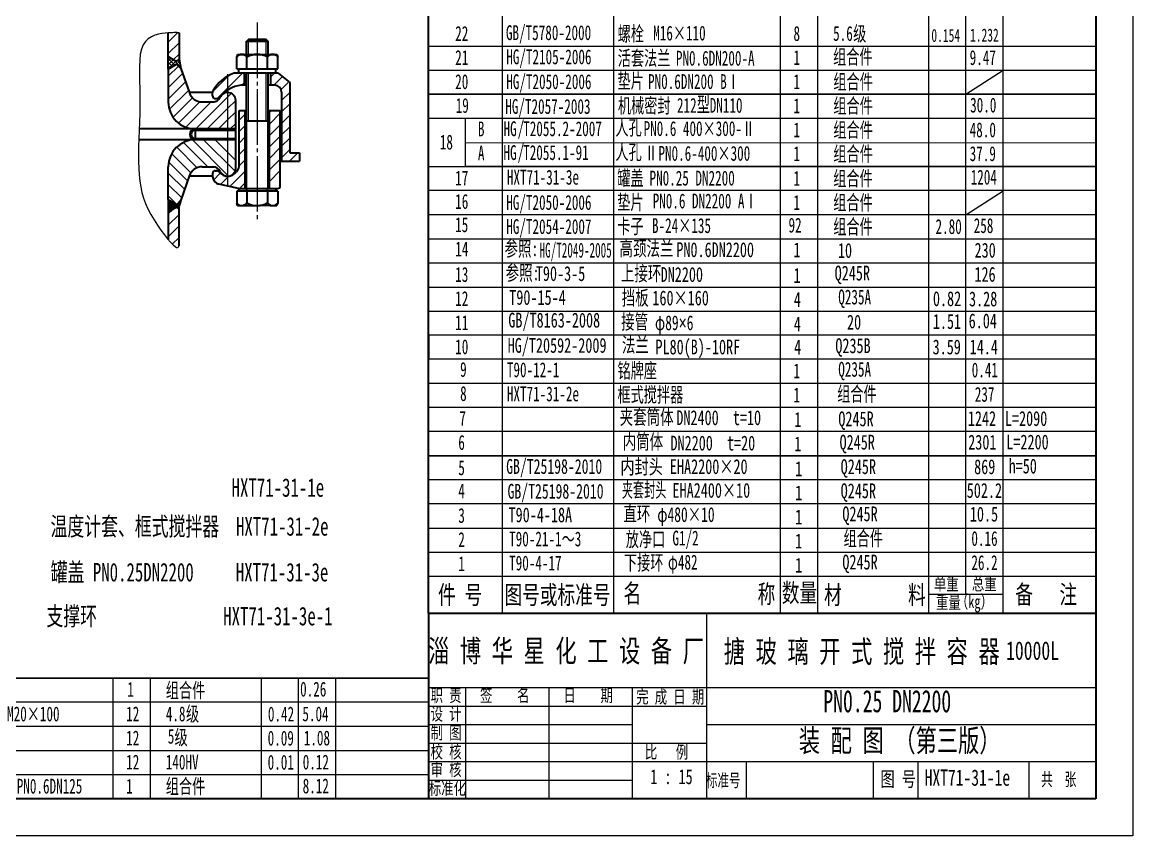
# Model space of a CAD drawing. Header units: inches. Extents: x 1789 to 2383, y -11 to 830.
# Drawn here: x 2083.7 to 2383.2, y -11.1 to 208.3 of the extents above; entities that cross this region are included whole.
import ezdxf
from ezdxf.enums import TextEntityAlignment as Align

# ---------------------------------------------------------------- set-up
doc = ezdxf.new("R2010")
doc.units = ezdxf.units.IN
doc.header["$MEASUREMENT"] = 0
for name, pattern in [('BORDER', [17, 12, -1, 1, -1, 1, -1]), ('DASHDOT', [18, 15, -1, 1, -1]), ('EB_DASHDOT', [39, 30, -3, 3, -3]), ('EB_DASHDOTDOT', [45, 30, -3, 3, -3, 3, -3])]:
    doc.linetypes.add(name, pattern=pattern)
doc.layers.get('0').update_dxf_attribs({"lineweight": 13})
for name, color, linetype, lineweight in [('1', 7, 'Continuous', 35), ('2', 7, 'DASHDOT', 13), ('5', 7, 'Continuous', 15), ('6', 8, 'BORDER', 13), ('CAXA0', 7, 'Continuous', 35), ('CAXA1', 7, 'EB_DASHDOT', 13), ('CAXA3', 7, 'Continuous', 13), ('CAXA5', 7, 'EB_DASHDOTDOT', 13)]:
    doc.layers.add(name, color=color, linetype=linetype, lineweight=lineweight)
doc.styles.get("Standard").update_dxf_attribs({"font": 'SIMFANG.TTF', "width": 0.667})
doc.styles.add('style1', font='SIMFANG.TTF', dxfattribs={"width": 0.667})
doc.styles.add('style10', font='SIMFANG.TTF', dxfattribs={"width": 0.55})

# ---------------------------------------------------------------- blocks, each defined once
blk = doc.blocks.new('CAXBLOCK0', base_point=(3454.1, -1750.7))
at = {"layer": '5', "linetype": 'Continuous', "lineweight": 0}
for p, q in [((1523.2, -301.6), (1558, -266.8)), ((1523.2, -344), (1563.2, -304)), ((1542.9, -366.7), (1563.2, -346.5))]:
    blk.add_line(p, q, dxfattribs=at)
blk = doc.blocks.new('CAXBLOCK1', base_point=(3454.1, -1750.7))
at = {"linetype": 'Continuous', "lineweight": 0}
for p, q in [((1461.1, -281.7), (1449.1, -289.2)), ((1473.9, -276.2), (1461.1, -281.7)), ((1487.2, -272.4), (1473.9, -276.2)), ((1500.1, -270), (1487.2, -272.4)), ((1512.3, -268.6), (1500.1, -270)), ((1523.2, -267.8), (1512.3, -268.6)), ((1532.3, -267.2), (1523.2, -267.8)), ((1539.8, -266.9), (1532.3, -267.2)), ((1545.7, -266.7), (1539.8, -266.9)), ((1550.3, -266.6), (1545.7, -266.7)), ((1553.9, -266.6), (1550.3, -266.6)), ((1556.5, -266.7), (1553.9, -266.6)), ((1558.5, -266.9), (1556.5, -266.7)), ((1559.9, -267), (1558.5, -266.9)), ((1561, -267.1), (1559.9, -267)), ((1561.8, -267.2), (1561, -267.1)), ((1562.4, -267.3), (1561.8, -267.2)), ((1562.8, -267.3), (1562.4, -267.3)), ((1563, -267.3), (1562.8, -267.3)), ((1563.2, -267.3), (1563, -267.3)), ((1563.2, -267.3), (1563.2, -267.3)), ((1563.2, -267.3), (1563.2, -267.3)), ((1423.7, -328.1), (1419.7, -347)), ((1429.9, -312.1), (1423.7, -328.1)), ((1438.5, -299.3), (1429.9, -312.1)), ((1449.1, -289.2), (1438.5, -299.3)), ((1417.4, -368.5), (1416.4, -392.4)), ((1419.7, -347), (1417.4, -368.5)), ((1416.4, -392.4), (1416.4, -418.2)), ((1416.4, -418.2), (1416.9, -445.6)), ((1416.9, -445.6), (1417.6, -474.5)), ((1417.6, -474.5), (1418, -504.4)), ((1418, -504.4), (1417.9, -535.1)), ((1417.4, -566.3), (1416.5, -597.5)), ((1417.9, -535.1), (1417.4, -566.3)), ((1416.5, -597.5), (1415.4, -628.6)), ((1415.4, -628.6), (1414.4, -659.2)), ((1413.6, -688.9), (1413.1, -717.5)), ((1414.4, -659.2), (1413.6, -688.9)), ((1413.1, -717.5), (1413.1, -744.6)), ((1413.1, -744.6), (1413.8, -770)), ((1413.8, -770), (1415.2, -793.8)), ((1415.2, -793.8), (1417.6, -816.4)), ((1417.6, -816.4), (1421.1, -838)), ((1421.1, -838), (1425.7, -858.9)), ((1425.7, -858.9), (1431.7, -879.3)), ((1431.7, -879.3), (1439.1, -899.5)), ((1439.1, -899.5), (1448.1, -919.8)), ((1448.1, -919.8), (1458.8, -940.3)), ((1458.8, -940.3), (1470.6, -960.6)), ((1470.6, -960.6), (1483.2, -980.3)), ((1483.2, -980.3), (1496.1, -998.9)), ((1496.1, -998.9), (1508.8, -1015.9)), ((1508.8, -1015.9), (1520.9, -1030.9)), ((1520.9, -1030.9), (1531.8, -1043.4)), ((1531.8, -1043.4), (1541.1, -1052.9)), ((1541.1, -1052.9), (1548.4, -1059)), ((1548.4, -1059), (1553.9, -1062.3)), ((1553.9, -1062.3), (1557.8, -1063.1)), ((1557.8, -1063.1), (1560.5, -1062)), ((1560.5, -1062), (1562.1, -1059.5)), ((1562.1, -1059.5), (1562.9, -1056.3)), ((1562.9, -1056.3), (1563.2, -1052.7)), ((1563.2, -1042.3), (1563.2, -1041.7)), ((1563.2, -1043.2), (1563.2, -1042.3)), ((1563.2, -1044.7), (1563.2, -1043.2)), ((1563.2, -1046.7), (1563.2, -1044.7)), ((1563.2, -1049.4), (1563.2, -1046.7)), ((1563.2, -1052.7), (1563.2, -1049.4))]:
    blk.add_line(p, q, dxfattribs=at)
blk = doc.blocks.new('CAXBLOCK2', base_point=(3454.1, -1750.7))
at = {"layer": '5', "linetype": 'Continuous', "lineweight": 0}
for p, q in [((1523.2, -358.2), (1525, -356.4)), ((1523.2, -372.3), (1534, -361.6)), ((1548, -387.2), (1523.2, -362.4)), ((1523.2, -386.5), (1542.9, -366.7)), ((1569.5, -394.5), (1539.9, -365)), ((1565.7, -376.7), (1558.4, -369.4)), ((1523.2, -400.6), (1551.9, -371.9)), ((1539, -392.4), (1523.2, -376.6)), ((1530.1, -397.6), (1523.2, -390.7)), ((1554.4, -383.5), (1565, -373)), ((1561.5, -390.6), (1567.4, -384.7)), ((1568.6, -397.7), (1569.8, -396.4))]:
    blk.add_line(p, q, dxfattribs=at)
blk = doc.blocks.new('CAXBLOCK29')
at = {"layer": 'CAXA3', "color": 0, "linetype": 'Continuous', "lineweight": 25}
for p, q in [((1523.2, -428.4), (1561.2, -390.4)), ((1523.2, -470.8), (1576.6, -417.4)), ((1523.2, -513.3), (1587.5, -448.9)), ((1527.3, -551.6), (1598.4, -480.5)), ((1541, -580.3), (1613, -508.3)), ((1561.6, -602.2), (1640.9, -522.8)), ((1588.8, -617.4), (1682.7, -523.5)), ((1625.1, -623.5), (1743.2, -505.4)), ((1667.6, -623.5), (1743.2, -547.8)), ((1710, -623.5), (1743.2, -590.2))]:
    blk.add_line(p, q, dxfattribs=at)
blk = doc.blocks.new('CAXBLOCK30')
at = {"layer": 'CAXA3', "color": 0, "linetype": 'Continuous', "lineweight": 25}
for p, q in [((1743.2, -505.4), (1756.9, -491.7)), ((1743.2, -547.8), (1773.2, -517.8)), ((1743.2, -590.2), (1773.2, -560.2)), ((1752.4, -623.5), (1773.2, -602.7))]:
    blk.add_line(p, q, dxfattribs=at)
blk = doc.blocks.new('CAXBLOCK40', base_point=(3454.1, -1750.7))
at = {"layer": '5', "linetype": 'Continuous', "lineweight": 0}
for p, q in [((1687.2, -485.8), (1747.6, -425.4)), ((1798.6, -416.8), (1704.6, -510.8)), ((1804.5, -453.3), (1796.4, -461.4))]:
    blk.add_line(p, q, dxfattribs=at)

msp = doc.modelspace()

# ---------------------------------------------------------------- hatches: boundary and pattern name
at = {"layer": 'CAXA0', "linetype": 'Continuous', "lineweight": 25}
msp.add_hatch(color=256, dxfattribs=at).paths.add_polyline_path([(2123.04, 157.094), (2124.152, 157.737), (2125.326, 158.414), (2125.952, 157.788), (2125.952, 158.776), (2126.454, 160.265), (2125.345, 159.156), (2125.326, 159.137), (2123.04, 160.457)], flags=0)

# ---------------------------------------------------------------- linework, layer by layer
for p, q in [((2383.226, 829.894), (2383.226, -11.106)), ((2213.226, 48.894), (2213.226, 260.394)), ((2243.226, 48.894), (2243.226, 260.394)), ((2288.226, 48.894), (2288.226, 260.394)), ((2298.226, 91.394), (2298.226, 260.394)), ((2328.226, 48.894), (2328.226, 260.394)), ((2338.226, 54.093), (2338.226, 260.394)), ((2348.226, 48.894), (2348.226, 260.394)), ((2193.226, 201.894), (2373.226, 201.894)), ((2373.226, 201.894), (2373.226, 130.394)), ((2193.226, 195.394), (2373.226, 195.394)), ((2338.226, 188.894), (2348.226, 195.394, 1)), ((2193.226, 188.894), (2373.226, 188.894)), ((2373.226, 188.894), (2193.226, 188.894)), ((2193.226, 182.394), (2373.226, 182.394)), ((2203.226, 169.394, 1.659), (2203.226, 182.319, 2.322)), ((2203.226, 169.394, 0.659), (2203.226, 182.319, 1.322)), ((2373.226, 182.394), (2373.226, 117.394)), ((2373.226, 175.894), (2373.226, 182.394)), ((2203.226, 175.792, 1.987), (2373.226, 175.894)), ((2193.226, 169.394), (2373.226, 169.394)), ((2193.226, 169.394), (2373.226, 169.394)), ((2373.226, 169.394), (2203.226, 169.394, 1)), ((2373.226, 169.394), (2373.226, 162.894)), ((2373.226, 162.894), (2193.226, 162.894)), ((2373.226, 162.894), (2193.226, 162.894)), ((2373.226, 162.894), (2203.226, 162.894)), ((2338.226, 156.319, 1.988), (2348.226, 162.819, 2.988)), ((2373.226, 156.394), (2193.226, 156.394)), ((2373.226, 149.894), (2373.226, 156.394)), ((2193.226, 143.394), (2193.226, 149.894)), ((2193.226, 149.894), (2203.207, 149.894)), ((2203.226, 149.894), (2373.226, 149.894)), ((2193.226, 143.394), (2373.226, 143.394)), ((2193.226, 136.894), (2373.226, 136.894)), ((2193.226, 130.394), (2373.226, 130.394)), ((2373.226, 123.894), (2193.226, 123.894, 1)), ((2298.226, 48.894), (2298.226, 123.894)), ((2373.226, 117.394), (2193.226, 117.394)), ((2373.226, 117.394), (2193.226, 117.394)), ((2373.226, 110.894), (2193.226, 110.894, 1)), ((2373.226, 110.894, -1), (2193.226, 110.894)), ((2373.226, 104.394), (2193.226, 104.394)), ((2373.22, 97.97, -1.988), (2193.22, 97.97, -1.988)), ((2193.226, 91.394), (2373.226, 91.394)), ((2373.226, 91.394), (2193.226, 91.394)), ((2373.226, 84.894), (2193.226, 84.894)), ((2373.226, 84.894), (2193.226, 84.894)), ((2373.226, 78.394), (2193.226, 78.394)), ((2373.226, 78.394), (2193.226, 78.394)), ((2193.226, 71.894), (2373.226, 71.894)), ((2193.226, 65.394), (2373.226, 65.394, 1)), ((2193.226, 58.894), (2373.226, 58.894)), ((2328.226, 54.093), (2348.226, 54.093)), ((2268.226, 48.894), (2268.226, -1.106)), ((2013.226, 31.394), (2193.226, 31.394)), ((2193.226, 31.394), (2013.226, 31.394)), ((2108.226, -1.106), (2108.226, 31.394)), ((2118.226, -1.106), (2118.226, 31.394)), ((2148.226, -1.106), (2148.226, 31.394)), ((2158.226, -1.106), (2158.226, 31.394)), ((2168.226, -1.106), (2168.226, 31.394)), ((2193.226, 28.894), (2268.226, 28.894)), ((2203.226, 28.894), (2203.226, -1.106)), ((2225.726, 28.894), (2225.726, -1.106)), ((2248.226, 28.894), (2248.226, -1.106)), ((2268.226, 28.894), (2373.226, 28.894)), ((2193.226, 24.894), (2013.226, 24.894)), ((2193.226, 24.894), (2013.226, 24.894)), ((2193.226, 23.894), (2268.226, 23.894)), ((2193.226, 18.394), (2013.226, 18.394)), ((2193.226, 18.394), (2013.226, 18.394)), ((2193.226, 18.894), (2248.226, 18.894)), ((2268.226, 18.894), (2373.226, 18.894)), ((2193.226, 13.894), (2268.226, 13.894)), ((2013.226, 11.894), (2193.226, 11.894)), ((2193.226, 8.894), (2268.226, 8.894)), ((2268.226, 8.894), (2373.226, 8.894)), ((2278.971, 8.894), (2278.971, -1.106)), ((2313.226, 8.894), (2313.226, -1.106)), ((2325.226, 8.894), (2325.226, -1.106)), ((2355.226, 8.894), (2355.226, -1.106)), ((2013.226, 5.394), (2193.226, 5.394, 1)), ((2193.226, 3.894), (2248.226, 3.894)), ((2013.226, -1.106), (2193.226, -1.106)), ((2193.226, -1.106), (2373.226, -1.106, 1)), ((2383.226, -11.106), (1789.226, -11.106))]:
    msp.add_line(p, q)
at = {"layer": '1'}
for p, q in [((2373.226, 804.894), (2373.226, -1.106)), ((2193.226, 188.894), (2193.226, 260.394)), ((2193.226, 117.394), (2193.226, 201.894)), ((2193.226, 48.894), (2193.226, 143.394)), ((2373.226, 136.894), (2373.226, -1.106)), ((2193.226, 123.894), (2193.226, 117.394)), ((2373.226, 123.894), (2373.226, -1.106)), ((2193.226, 48.894), (2373.226, 48.894)), ((2193.226, 48.894), (2193.226, -1.106)), ((2373.226, -1.106), (1799.226, -1.106))]:
    msp.add_line(p, q, dxfattribs=at)
at = {"layer": '1', "linetype": 'Continuous', "lineweight": 0}
for p, q in [((2144.698, 203.74), (2144.152, 203.194)), ((2149.43, 203.74), (2149.976, 203.194))]:
    msp.add_line(p, q, dxfattribs=at)
msp.add_arc((2144.111, 184.784), 10.309, 153.64999, 153.70219, dxfattribs=at)
at = {"layer": '2'}
msp.add_line((2147.064, 208.228), (2147.064, 154.365), dxfattribs=at)
at = {"layer": '5'}
msp.add_line((2373.226, -1.106), (2193.226, -1.106), dxfattribs=at)
at = {"layer": '6', "linetype": 'EB_DASHDOTDOT', "lineweight": 0}
for p, q in [((2124.676, 173.931), (2125.721, 174.975)), ((2149.976, 163.464), (2144.152, 163.464))]:
    msp.add_line(p, q, dxfattribs=at)
at = {"layer": 'CAXA0'}
for p, q in [((2123.04, 195.678), (2123.04, 205.417)), ((2125.952, 205.449), (2125.952, 198.371)), ((2144.698, 203.74), (2149.43, 203.74)), ((2144.152, 199.634), (2144.152, 203.194)), ((2144.152, 203.194), (2149.976, 203.194)), ((2149.976, 199.634), (2149.976, 203.194)), ((2123.04, 199.041), (2125.311, 197.73)), ((2125.311, 197.73), (2125.952, 198.371)), ((2125.952, 198.371), (2126.484, 195.816)), ((2141.77, 199.634), (2141.515, 199.088)), ((2141.515, 195.751), (2141.515, 199.088)), ((2141.77, 199.634), (2152.357, 199.634)), ((2144.29, 195.751), (2144.29, 198.906)), ((2149.838, 195.751), (2149.838, 198.906)), ((2152.357, 199.634), (2152.612, 199.088)), ((2152.612, 195.751), (2152.612, 199.088)), ((2123.04, 195.678), (2125.311, 196.989)), ((2123.04, 195.678), (2123.04, 186.804)), ((2125.311, 196.989), (2126.484, 195.816)), ((2126.484, 195.816), (2128.746, 189.257)), ((2141.515, 195.751), (2152.612, 195.751)), ((2142.031, 195.751), (2142.031, 194.567)), ((2152.073, 194.567), (2152.073, 195.751)), ((2152.725, 194.567), (2140.857, 194.567)), ((2143.52, 194.567), (2143.52, 191.291)), ((2144.152, 163.464), (2144.152, 194.567)), ((2149.976, 163.464), (2149.976, 194.567)), ((2150.608, 194.567), (2150.608, 191.291)), ((2152.725, 194.567), (2155.8, 192.089)), ((2155.8, 192.089), (2155.8, 173.048)), ((2134.977, 189.352), (2128.713, 189.352)), ((2134.977, 188.451), (2134.977, 189.353)), ((2139.056, 189.352), (2138.17, 189.352)), ((2144.152, 191.291), (2142.62, 191.291)), ((2151.796, 191.291), (2149.976, 191.291)), ((2153.616, 189.471), (2153.616, 170.831)), ((2132.187, 186.804), (2135.451, 186.804)), ((2135.705, 187.723), (2136.354, 187.723)), ((2141.24, 179.524), (2141.24, 187.168)), ((2141.24, 168.968), (2141.24, 183.357)), ((2142.15, 184.524), (2144.152, 184.524)), ((2142.15, 169.365), (2142.15, 184.524)), ((2143.788, 163.464), (2143.788, 184.524)), ((2149.976, 184.524), (2153.252, 184.524)), ((2150.34, 163.464), (2150.34, 184.524)), ((2153.252, 164.192), (2153.252, 184.524)), ((2149.976, 181.664), (2144.152, 181.664)), ((2141.24, 179.524), (2115.207, 179.524)), ((2130.32, 179.16), (2141.24, 179.16)), ((2130.32, 179.16), (2130.32, 176.976)), ((2130.32, 176.976), (2141.24, 176.976)), ((2141.24, 176.612), (2115.111, 176.612)), ((2153.252, 170.831), (2158.463, 170.831)), ((2155.8, 173.048), (2158.463, 173.048)), ((2158.463, 173.048), (2158.463, 170.831)), ((2123.04, 160.457), (2123.04, 169.332)), ((2132.187, 169.332), (2135.451, 169.332)), ((2135.739, 168.255), (2136.103, 168.255)), ((2141.945, 168.729), (2141.423, 167.999)), ((2128.816, 167.081), (2126.471, 160.282)), ((2135.011, 166.784), (2128.746, 166.784)), ((2135.011, 167.527), (2135.011, 166.757)), ((2141.968, 163.464), (2136.723, 164.624)), ((2152.612, 162.736), (2141.515, 162.736)), ((2141.515, 162.736), (2141.515, 159.892)), ((2141.968, 163.464), (2141.968, 162.736)), ((2141.968, 163.464), (2152.149, 163.464)), ((2144.29, 162.736), (2144.29, 163.464)), ((2144.29, 162.736), (2144.29, 159.582)), ((2149.838, 162.736), (2149.838, 163.464)), ((2149.838, 162.736), (2149.838, 159.582)), ((2152.119, 163.469), (2152.524, 163.469)), ((2152.16, 162.736), (2152.16, 163.464)), ((2152.612, 162.736), (2152.612, 159.4)), ((2123.04, 160.457), (2125.326, 159.137)), ((2123.04, 160.457), (2123.04, 149.663)), ((2126.464, 160.275), (2125.326, 159.137)), ((2126.461, 160.285), (2125.952, 158.776)), ((2125.952, 147.975), (2125.952, 158.776)), ((2141.515, 159.892), (2141.515, 159.4)), ((2141.77, 158.854), (2141.515, 159.4)), ((2141.77, 158.854), (2146.259, 158.854)), ((2146.259, 158.854), (2147.869, 158.854)), ((2150.483, 158.854), (2147.869, 158.854)), ((2150.483, 158.854), (2152.357, 158.854)), ((2152.357, 158.854), (2152.612, 159.4)), ((2125.326, 158.414), (2123.04, 157.094)), ((2125.326, 158.414), (2125.952, 157.788))]:
    msp.add_line(p, q, dxfattribs=at)
for centre, radius, start, end in [((2142.903, 197.949), 1.685, 34.61467, 145.38533), ((2147.064, 193.984), 5.65, 60.59151, 119.40849), ((2151.225, 197.949), 1.685, 34.61467, 145.38533), ((2144.111, 184.784), 10.309, 108.39987, 151.2285), ((2132.187, 190.444), 3.64, 199.02561, 270), ((2135.705, 189.382), 0.728, 149.08344, 182.40908), ((2143.497, 183.201), 8.137, 96.19068, 143.62923), ((2139.056, 187.168), 2.184, 83.30636, 135.2902), ((2139.056, 187.168), 2.184, 0, 90), ((2151.796, 189.471), 1.82, 0, 90), ((2130.32, 186.804), 7.28, 180, 270), ((2135.705, 188.451), 0.728, 180, 270), ((2135.085, 188.988), 2.184, 270, 335.37568), ((2136.354, 188.451), 0.728, 270, 323.68884), ((2139.056, 187.168), 2.184, 141.18188, 155.37568), ((2130.32, 178.068), 1.456, 90, 270), ((2130.32, 178.068), 1.092, 90, 270), ((2130.32, 169.332), 7.28, 90, 180), ((2132.187, 165.692), 3.64, 90, 160.97439), ((2135.739, 167.527), 0.728, 90, 180), ((2135.085, 167.148), 2.184, 24.62432, 90), ((2135.954, 167.163), 1.092, 39.23748, 90), ((2139.056, 169.696), 2.912, 219.33963, 324.37149), ((2139.056, 168.968), 2.184, 204.62432, 276.69364), ((2139.056, 168.968), 2.184, 270, 0), ((2141.058, 169.365), 1.092, 324.37149, 0), ((2137.195, 166.757), 2.184, 180, 257.53228), ((2152.524, 164.192), 0.728, 270, 0), ((2142.903, 160.539), 1.685, 214.61467, 295.6045), ((2142.903, 160.539), 1.685, 295.6045, 308.12001), ((2142.903, 160.539), 1.685, 308.12001, 325.38533), ((2147.064, 164.503), 5.65, 240.59151, 262.58914), ((2147.064, 164.503), 5.65, 262.58914, 277.41086), ((2147.064, 164.503), 5.65, 277.41086, 299.40849), ((2151.225, 160.539), 1.685, 214.61467, 231.87999), ((2151.225, 160.539), 1.685, 231.87999, 325.38533)]:
    msp.add_arc(centre, radius, start, end, dxfattribs=at)
at = {"layer": 'CAXA1'}
msp.add_line((2139.056, 194.262), (2139.056, 163.106), dxfattribs=at)
at = {"layer": 'CAXA3'}
for p, q in [((2144.698, 199.634), (2144.698, 203.74)), ((2149.43, 199.634), (2149.43, 203.74)), ((2144.698, 181.664), (2144.698, 194.567)), ((2149.43, 181.664), (2149.43, 194.567)), ((2150.608, 193.458), (2151.716, 194.567)), ((2151.529, 191.291), (2153.877, 193.638)), ((2153.482, 190.155), (2155.587, 192.26)), ((2155.8, 189.384), (2153.616, 187.2)), ((2155.8, 186.295), (2153.616, 184.111)), ((2142.15, 181.911), (2143.788, 183.549)), ((2150.94, 184.524), (2150.34, 183.924)), ((2153.252, 183.747), (2150.34, 180.835)), ((2155.8, 183.207), (2153.616, 181.023)), ((2142.15, 178.823), (2143.788, 180.461)), ((2153.252, 180.659), (2150.34, 177.747)), ((2155.8, 180.118), (2153.616, 177.934)), ((2142.15, 175.734), (2143.788, 177.372)), ((2153.252, 177.57), (2150.34, 174.658)), ((2155.8, 177.03), (2153.616, 174.846)), ((2130.862, 169.082), (2125.345, 174.599)), ((2133.702, 169.332), (2127.149, 175.885)), ((2129.551, 176.571), (2139.322, 166.8)), ((2132.599, 176.612), (2141.075, 168.136)), ((2135.688, 176.612), (2141.24, 171.059)), ((2139.056, 176.332), (2138.776, 176.612)), ((2143.788, 174.283), (2142.15, 172.645)), ((2153.252, 174.482), (2150.34, 171.57)), ((2155.8, 173.941), (2153.616, 171.757)), ((2129.153, 167.703), (2123.968, 172.888)), ((2143.788, 171.195), (2142.15, 169.557)), ((2153.252, 171.393), (2150.34, 168.481)), ((2157.995, 173.048), (2155.778, 170.831)), ((2128.27, 165.498), (2123.154, 170.614)), ((2139.657, 163.975), (2143.788, 168.106)), ((2153.252, 168.304), (2150.34, 165.392)), ((2127.478, 163.201), (2123.04, 167.639)), ((2137.07, 167.566), (2135.256, 165.751)), ((2137.166, 164.573), (2139.425, 166.807)), ((2142.235, 163.464), (2143.788, 165.018)), ((2126.686, 160.904), (2123.04, 164.55)), ((2123.04, 161.462), (2125.345, 159.156)), ((2123.04, 156.624), (2124.152, 157.737)), ((2123.04, 153.535), (2125.952, 156.447)), ((2123.04, 150.447), (2125.952, 153.359)), ((2124.143, 148.461), (2125.952, 150.27))]:
    msp.add_line(p, q, dxfattribs=at)

# ---------------------------------------------------------------- block references
at = {"linetype": 'Continuous', "lineweight": 0, "xscale": 0.07280000000005203, "yscale": 0.07280000000001507, "zscale": 0.07280000000000002}
msp.add_blockref('CAXBLOCK0', (2263.611, 97.461), dxfattribs=at)
at = {"layer": 'CAXA3', "xscale": 0.07280000000005203, "yscale": 0.07280000000001507, "zscale": 0.07280000000000002}
for name in ['CAXBLOCK1', 'CAXBLOCK2']:
    msp.add_blockref(name, (2263.611, 97.461), dxfattribs=at)
at = {"layer": 'CAXA5', "xscale": 0.07280000000005203, "yscale": 0.07280000000001507, "zscale": 0.07280000000000002}
for name, p in [('CAXBLOCK29', (2012.15, 224.911)), ('CAXBLOCK40', (2263.611, 97.461)), ('CAXBLOCK30', (2012.15, 224.911))]:
    msp.add_blockref(name, p, dxfattribs=at)

# ---------------------------------------------------------------- texts
for s, height, style, width, p in [('22', 4, 'style1', 0.65, (2200.454, 202.076)), ('GB/T5780-2000', 4, 'style1', 0.65, (2214.135, 202.29)), ('螺栓', 4, 'style1', 0.65, (2244.284, 202.018)), ('M16×110', 4, 'style1', 0.65, (2253.865, 202.188)), ('8', 4, 'style1', 0.65, (2291.699, 202.076)), ('5.6', 4, 'style1', 0.65, (2302.393, 202.076)), (' 级', 4, 'style1', 0.65, (2306.037, 202.048)), ('21', 4, 'style1', 0.65, (2200.454, 195.576)), ('HG/T2105-2006', 4, 'style1', 0.65, (2214.226, 195.776)), ('活套法兰', 4, 'style1', 0.65, (2244.305, 195.432)), ('组合件', 4, 'style1', 0.65, (2302.393, 195.794)), ('9.47', 4, 'style1', 0.65, (2339.226, 195.576)), ('PN0.6DN200-A', 4, 'style1', 0.65, (2259.982, 195.406)), ('1', 4, 'style1', 0.65, (2291.699, 195.576)), ('垫片', 4, 'style1', 0.65, (2244.226, 189.298)), ('组合件', 4, 'style1', 0.65, (2302.456, 189.074)), ('20', 4, 'style1', 0.65, (2200.454, 189.076)), ('HG/T2050-2006', 4, 'style1', 0.65, (2214.226, 189.076)), (' PN0.6DN200 BⅠ', 4, 'style1', 0.65, (2250.703, 189.104)), ('1', 4, 'style1', 0.65, (2291.699, 189.076)), ('19', 4, 'style1', 0.65, (2200.584, 182.657)), ('HG/T2057-2003', 4, 'style1', 0.65, (2213.963, 182.397, 0.722)), ('机械密封', 4, 'style1', 0.65, (2244.338, 182.622, 0.472)), ('212  DN110', 4, 'style1', 0.65, (2260.272, 182.688, 1.011)), ('型', 4, 'style1', 0.65, (2265.62, 182.915, 0.472)), ('1', 4, 'style1', 0.65, (2291.699, 182.576)), ('组合件', 4, 'style1', 0.65, (2302.456, 182.574)), ('30.0', 4, 'style1', 0.65, (2339.348, 182.774, 0.139)), ('B', 4, 'style1', 0.65, (2206.577, 176.334, -0.076)), ('HG T2055.2-2007', 4, 'style1', 0.65, (2213.485, 176.382, -0.924)), ('人孔', 4, 'style1', 0.65, (2243.659, 176.675, -1.988)), ('PN0.6 400×300-Ⅱ', 4, 'style1', 0.65, (2251.266, 176.426, -1.988)), ('1', 4, 'style1', 0.65, (2291.699, 176.076, -1)), ('组合件', 4, 'style1', 0.65, (2302.456, 176.074, -1)), ('48.0', 4, 'style1', 0.65, (2339.226, 176.076, -1)), ('18', 4, 'style1', 0.65, (2196.299, 172.784)), ('A', 4, 'style1', 0.65, (2206.577, 169.834, -0.076)), ('HG T2055.1-91', 4, 'style1', 0.65, (2213.479, 169.957, -1.912)), ('人孔', 4, 'style1', 0.65, (2243.671, 170.083, -1.988)), ('Ⅱ', 4, 'style1', 0.65, (2251.533, 169.837, -1.988)), ('PN0.6-400×300', 4, 'style1', 0.65, (2255.277, 169.742, -1.988)), ('1', 4, 'style1', 0.65, (2291.693, 169.652, -1.988)), ('组合件', 4, 'style1', 0.65, (2302.458, 169.619, -0.559)), ('37.9', 4, 'style1', 0.65, (2339.22, 169.652, -1.988)), ('17', 4, 'style1', 0.65, (2200.454, 163.076)), ('HXT71-31-3e', 4, 'style1', 0.65, (2214.393, 163.302, 1.937)), ('罐盖', 4, 'style1', 0.65, (2244.165, 163.085, 1.988)), ('PN0.25 DN2200', 4, 'style1', 0.65, (2252.872, 163.07, 1.988)), ('1', 4, 'style1', 0.65, (2291.699, 163, 1.988)), ('组合件', 4, 'style1', 0.65, (2302.44, 162.986, 1.988)), ('1204', 4, 'style1', 0.65, (2339.496, 163.324, 1.988)), ('16', 4, 'style1', 0.65, (2200.454, 156.776)), ('HG/T2050-2006', 4, 'style1', 0.65, (2214.226, 156.502, 1.937)), ('垫片', 4, 'style1', 0.65, (2244.165, 156.585, 1.988)), (' PN0.6 DN2200 AⅠ', 4, 'style1', 0.65, (2251.949, 156.9, 1.988)), ('组合件', 4, 'style1', 0.65, (2302.44, 156.486, 1.988)), ('1', 4, 'style1', 0.65, (2291.699, 156.5, 1.988)), ('卡子', 4, 'style1', 0.65, (2244.165, 150.085, 1.988)), ('组合件', 4, 'style1', 0.65, (2302.44, 149.986, 1.988)), ('15', 4, 'style1', 0.65, (2200.434, 150.499)), ('HG/T2054-2007', 4, 'style1', 0.65, (2214.226, 150.002, 1.937)), ('B-24×135', 4, 'style1', 0.65, (2253.534, 150.258, 1.988)), ('92', 4, 'style1', 0.65, (2290.368, 150.38, 1.988)), ('2.80', 4, 'style1', 0.65, (2330.017, 150, 1.988)), ('258', 4, 'style1', 0.65, (2340.311, 150.253, 1.988)), ('14', 4, 'style1', 0.65, (2200.464, 143.96)), ('HG/T2049-2005', 4, 'style1', 0.55, (2223.216, 143.632)), ('PN0.6DN2200', 4, 'style1', 0.7, (2260.102, 143.761)), ('1', 4, 'style1', 0.7, (2291.691, 143.712)), ('10', 4, 'style1', 0.7, (2303.689, 143.558)), ('230', 4, 'style1', 0.7, (2340.547, 143.623)), ('13', 4, 'style1', 0.65, (2200.454, 137.076)), ('T90-3-5', 4, 'style1', 0.7, (2222.204, 137.318)), ('DN2200', 4, 'style1', 0.7, (2255.869, 137.076)), ('1', 4, 'style1', 0.7, (2291.707, 136.821)), ('Q245R', 4, 'style1', 0.7, (2302.811, 137.457)), ('126', 4, 'style1', 0.7, (2340.516, 137.12)), ('12', 4, 'style1', 0.65, (2200.454, 130.576)), ('T90-15-4', 4, 'style1', 0.7, (2215.036, 130.882, 0.227)), ('160×160', 4, 'style1', 0.7, (2253.635, 130.749, 0.227)), ('4', 4, 'style1', 0.7, (2291.794, 130.34)), ('Q235A', 4, 'style1', 0.65, (2303.787, 131.005)), ('0.82', 4, 'style1', 0.7, (2329.318, 130.549, 0.002)), ('3.28', 4, 'style1', 0.7, (2339.052, 130.493)), ('11', 4, 'style1', 0.65, (2200.454, 124.076)), ('GB/T8163-2008', 4, 'style1', 0.7, (2214.782, 124.763, 0.128)), ('20', 4, 'style1', 0.7, (2306.144, 124.218, 0.227)), ('1.51', 4, 'style1', 0.7, (2329.289, 124.408, 0.001)), ('6.04', 4, 'style1', 0.7, (2338.955, 124.567)), ('4', 4, 'style1', 0.7, (2291.799, 123.717)), ('HG/T20592-2009', 4, 'style10', 0.7, (2214.605, 117.958, 2.3)), ('PL80(B)-10RF', 4, 'style1', 0.7, (2254.465, 117.535, 2.598)), ('Q235B', 4, 'style1', 0.7, (2302.994, 117.866)), ('10', 4, 'style1', 0.65, (2200.454, 117.576)), ('4', 4, 'style1', 0.7, (2291.867, 117.484, -1.988)), ('3.59', 4, 'style1', 0.7, (2329.234, 117.54)), ('14.4', 4, 'style1', 0.7, (2339.234, 117.54)), ('铭牌座', 4, 'style1', 0.65, (2244.226, 111.167)), ('9', 4, 'style1', 0.65, (2201.778, 111.459)), ('T90-12-1', 4, 'style1', 0.65, (2214.393, 111.378, -0.051)), ('1', 4, 'style1', 0.65, (2291.699, 111.076)), ('Q235A', 4, 'style1', 0.65, (2303.787, 111.505)), ('0.41', 4, 'style1', 0.65, (2339.775, 111.336)), ('8', 4, 'style1', 0.65, (2201.778, 104.959)), ('HXT71-31-2e', 4, 'style1', 0.65, (2214.393, 104.878, -0.051)), ('框式搅拌器', 4, 'style1', 0.65, (2244.226, 104.667)), ('1', 4, 'style1', 0.65, (2291.699, 104.576)), ('组合件', 4, 'style1', 0.65, (2303.495, 104.874)), ('237', 4, 'style1', 0.65, (2340.603, 104.745)), ('7', 4, 'style1', 0.65, (2201.573, 98.277, -2.04)), ('DN2400  t=10', 4, 'style1', 0.7, (2260.103, 98.455, -1.99)), ('1', 4, 'style1', 0.7, (2291.915, 97.972, -1.988)), ('Q245R', 4, 'style1', 0.7, (2303.802, 98.141, -1.988)), ('1242', 4, 'style1', 0.7, (2338.733, 98.229, -1.988)), ('L=2090', 4, 'style1', 0.7, (2348.733, 98.229, -1.988)), ('6', 4, 'style1', 0.65, (2201.285, 91.777, -0.051)), ('DN2200  t=20', 4, 'style1', 0.7, (2258.521, 91.616)), ('1', 4, 'style1', 0.7, (2291.915, 91.397)), ('Q245R', 4, 'style1', 0.7, (2304.134, 91.846)), ('2301', 4, 'style1', 0.7, (2338.837, 91.848)), ('L=2200', 4, 'style1', 0.7, (2349.109, 91.899, 0.999)), ('5', 4, 'style1', 0.65, (2201.285, 84.949, -0.051)), ('GB/T25198-2010', 4, 'style1', 0.68, (2214.207, 85.308)), ('内封头 EHA2200×20', 4, 'style1', 0.7, (2245.012, 85.257, 0.514)), ('Q245R', 4, 'style1', 0.7, (2304.429, 85.243, 0.583)), ('869', 4, 'style1', 0.7, (2340.429, 85.221)), ('h=50', 4, 'style1', 0.7, (2349.73, 85.408, 0.999)), ('1', 4, 'style1', 0.7, (2292.143, 84.676)), ('GB/T25198-2010', 4, 'style10', 0.68, (2214.571, 78.611, 0.001)), ('EHA2400×10', 4, 'style1', 0.7, (2259.074, 78.857, 0.515)), ('Q245R', 4, 'style1', 0.7, (2304.429, 78.743, 0.583)), ('502.2', 4, 'style1', 0.7, (2338.436, 78.832, -0.839)), ('4', 4, 'style1', 0.65, (2201.285, 78.714, -0.051)), ('1', 4, 'style1', 0.7, (2292.143, 78.176)), ('3', 4, 'style1', 0.65, (2201.285, 72.077, -0.051)), ('T90-4-18A', 4, 'style1', 0.7, (2214.842, 72.249)), ('1', 4, 'style1', 0.7, (2292.143, 71.676)), ('Q245R', 4, 'style1', 0.7, (2304.888, 72.513)), ('10.5', 4, 'style1', 0.7, (2339.279, 72.444)), ('2', 4, 'style1', 0.65, (2201.285, 65.577, -0.051)), ('T90-21-1～3', 4, 'style1', 0.65, (2215.003, 65.752)), ('放净口', 4, 'style1', 0.65, (2246.475, 65.679)), ('G1/2', 4, 'style1', 0.65, (2259.039, 65.99, 0.651)), ('1', 4, 'style1', 0.7, (2292.14, 65.176, 0.528)), ('组合件', 4, 'style1', 0.65, (2305.213, 65.891)), ('0.16', 4, 'style1', 0.65, (2339.685, 65.872)), ('1', 4, 'style1', 0.65, (2201.285, 59.077, -0.051)), ('T90-4-17 ', 4, 'style1', 0.65, (2215.003, 59.252)), ('下接环', 4, 'style1', 0.65, (2245.985, 59.367)), ('φ482', 4, 'style1', 0.65, (2257.834, 59.49, 0.651)), ('1', 4, 'style1', 0.7, (2292.143, 58.676)), ('Q245R', 4, 'style1', 0.7, (2304.888, 59.513)), ('26.2', 4, 'style1', 0.65, (2339.685, 59.372)), ('件 号', 5, 'style1', 0.7, (2195.825, 49.881)), ('图号或标准号', 5, 'style1', 0.7, (2213.727, 49.873)), ('名', 5, 'style1', 0.7, (2245.852, 50.281)), ('称', 5, 'style1', 0.7, (2282.027, 50.107)), ('数量', 5, 'style1', 0.7, (2288.545, 50.426)), ('材', 5, 'style1', 0.7, (2299.945, 49.873)), ('料', 5, 'style1', 0.7, (2322.596, 49.873)), ('单重', 3.5, 'style1', 0.7, (2329.564, 54.036)), ('总重', 3.5, 'style1', 0.7, (2339.818, 54.068)), ('备   注', 5, 'style1', 0.7, (2351.53, 49.984)), ('重量', 3.5, 'style1', 0.7, (2330.133, 49.07)), ('（kg）', 3.5, 'style1', 0.7, (2335.496, 49.232)), ('淄 博 华 星 化 工 设 备 厂', 6, 'style1', 0.7, (2193.132, 33.954)), ('搪 玻 璃 开 式 搅 拌 容 器', 6, 'style1', 0.7, (2272.906, 33.803)), ('10000L', 5, 'style1', 0.7, (2349.04, 34.846)), ('1', 4, 'style1', 0.65, (2111.999, 25.196, 1.988)), ('组合件', 4, 'style1', 0.65, (2122.393, 24.921, 1.988)), ('0.26', 4, 'style1', 0.65, (2158.618, 25.241, 1.988)), ('职 责', 3.5, 'style1', 0.7, (2193.819, 23.989)), ('签    名', 3.5, 'style1', 0.7, (2207.135, 23.989)), ('日    期', 3.5, 'style1', 0.7, (2229.635, 23.989)), ('完 成 日 期', 3.5, 'style1', 0.7, (2249.263, 23.57)), ('PN0.25 DN2200 ', 6, 'style1', 0.65, (2299.749, 20.406)), (' 级', 4, 'style1', 0.65, (2126.06, 18.594)), ('设 计', 3.5, 'style1', 0.7, (2193.819, 18.989)), ('M20×100', 4, 'style1', 0.65, (2079.582, 18.566, 0.506)), ('12', 4, 'style1', 0.65, (2111.699, 18.576)), ('4.8', 4, 'style1', 0.65, (2122.393, 18.576)), ('0.42', 4, 'style1', 0.65, (2149.932, 18.532)), ('5.04', 4, 'style1', 0.65, (2159.226, 18.576)), (' 级', 4, 'style1', 0.65, (2122.971, 12.27)), ('制 图', 3.5, 'style1', 0.7, (2193.819, 13.918)), ('装 配 图 （第三版）', 6, 'style1', 0.7, (2293.153, 9.784)), ('12', 4, 'style1', 0.65, (2111.699, 12.076)), ('5', 4, 'style1', 0.65, (2122.929, 12.543)), ('0.09', 4, 'style1', 0.65, (2149.863, 12.032)), ('1.08', 4, 'style1', 0.65, (2159.609, 12.076)), ('校 核', 3.5, 'style1', 0.7, (2193.818, 8.767)), ('比   例', 3.5, 'style1', 0.7, (2251.615, 8.695)), ('12', 4, 'style1', 0.65, (2111.699, 5.576)), ('140HV', 4, 'style1', 0.65, (2122.393, 5.576)), ('0.01', 4, 'style1', 0.65, (2149.863, 5.532)), ('0.12', 4, 'style1', 0.65, (2159.318, 5.576)), ('审 核', 3.5, 'style1', 0.7, (2193.819, 3.985)), ('1 : 15', 4, 'style1', 0.7, (2253.081, 1.624)), ('标准号', 3.5, 'style1', 0.65, (2268.094, 1.052)), ('图 号', 4, 'style1', 0.7, (2315.192, 1.006)), ('HXT71-31-1e', 4.4, 'style1', 0.7, (2327.084, 1.066)), ('共  张', 3.5, 'style1', 0.667, (2358.48, 1.308)), ('PN0.6DN125', 4, 'style1', 0.65, (2082.183, -0.924)), ('1', 4, 'style1', 0.65, (2111.699, -0.924)), ('组合件', 4, 'style1', 0.65, (2122.393, -0.946)), ('8.12', 4, 'style1', 0.65, (2159.309, -0.859)), ('标准化', 3.5, 'style1', 0.7, (2193.328, -1.061))]:
    msp.add_text(s, height=height, dxfattribs=dict(style=style, width=width)).set_placement(p, align=Align.BOTTOM_LEFT)
at = {"color": 7, "width": 0.65}
for s, p in [('0.154', (2328.9, 201.951, -0.447)), ('1.232', (2339.332, 202.044, -0.447))]:
    msp.add_text(s, height=3.5, dxfattribs=at).set_placement(p, align=Align.BOTTOM_LEFT)
for s, insert, char_height, width, attachment_point, style in [('/', (2218.187, 179.284, -1), 4, 8.06796, 5, 'style1'), ('/', (2218.181, 172.86, -1.988), 4, 8.06796, 5, 'style1'), ('参照:', (2213.756, 149.224), 4, 41.56923, 1, 'style1'), ('高颈法兰', (2244.766, 149.296), 4, 41.56923, 1, 'style1'), ('参照:', (2214.058, 142.718), 4, 41.56923, 1, 'style1'), ('上接环', (2245.135, 142.575), 4, 41.56923, 1, 'style1'), ('挡板', (2245.373, 135.993), 4, 41.56923, 1, 'style1'), ('接管', (2245.209, 129.524, 0.815), 4, 41.56923, 1, 'style1'), ('φ89{\\fArial|b0|i0|c0|p32;×}6', (2254.333, 129.255, 0.227), 4, 41.56923, 1, 'style1'), ('法兰', (2245.41, 123.302, 1.988), 4, 41.56923, 1, 'style1'), ('夹套筒体', (2244.825, 103.822, -1.988), 4, 45, 1, 'style1'), ('内筒体', (2245.629, 97.183), 4, 41.56923, 1, 'style1'), ('  HXT71-31-1e', (2150.347, 82.778), 5, 102.49006, 5, 'style1'), ('夹套封头', (2245.406, 84.182), 4, 45, 1, 'style10'), ('直环', (2245.81, 77.72), 4, 41.56923, 1, 'style1'), ('温度计套、框式搅拌器  HXT71-31-2e', (2128.783, 72.055), 5, 102.49006, 5, 'style1'), ('罐盖 PN0.25DN2200     HXT71-31-3e', (2128.783, 59.716), 5, 102.49006, 5, 'style1'), ('支撑环               HXT71-31-3e-1', (2128.783, 47.866), 5, 102.49006, 5, 'style1')]:
    msp.add_mtext(s, dxfattribs=dict(insert=insert, char_height=char_height, width=width, attachment_point=attachment_point, style=style))
at = {"insert": (2254.965, 72.435), "char_height": 4, "attachment_point": 7, "style": 'style1'}
msp.add_mtext('φ480×10', dxfattribs=at)

doc.saveas('drawing.dxf')
